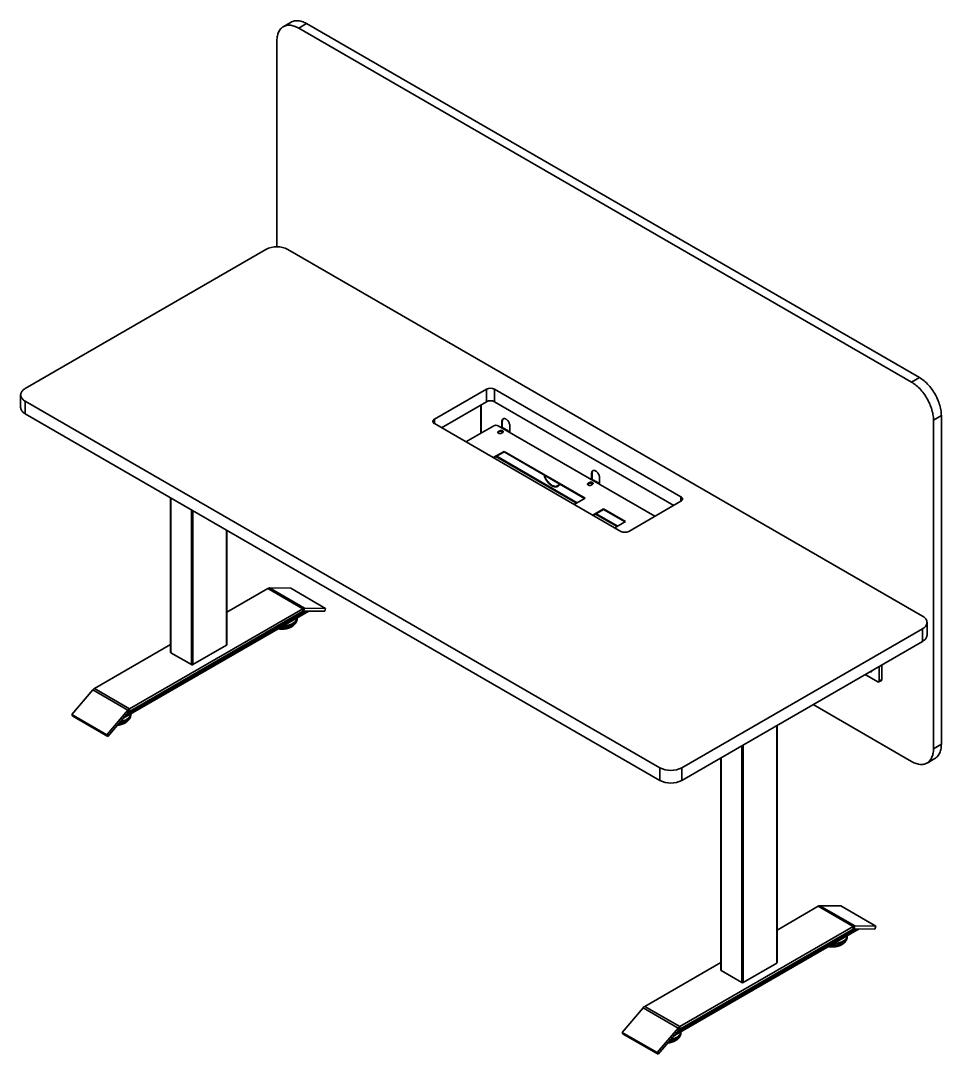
# Model space of a CAD drawing. Header units: millimetres. Extents: x -431 to 3717, y -325 to 2729.
# Drawn here: x 2230 to 3717, y 121 to 1790 of the extents above; entities that cross this region are included whole.
import ezdxf

# ---------------------------------------------------------------- set-up
doc = ezdxf.new("R2010")
doc.units = ezdxf.units.MM

# ---------------------------------------------------------------- blocks, each defined once
blk = doc.blocks.new('Drawing View3')
at = {"color": 7, "linetype": 'Continuous', "lineweight": 35}
for p, q in [((-1027.2, 1196.2), (-1039.9, 1188.8)), ((-1014.9, 1186.4), (-1002.2, 1193.7)), ((-25, 614.9), (-1014.9, 1186.4)), ((-12.3, 622.2), (-1002.2, 1193.7)), ((-1050.3, 1165.9), (-1050.3, 833.4)), ((-1068, 829.1), (-1456.9, 604.6)), ((-7.3, 237.2), (-1032.6, 829.1)), ((-25, 614.9), (-12.3, 622.2)), ((-711.6, 603.8), (-795.7, 555.2)), ((-711.6, 603.8), (-711.6, 583.4)), ((-397.6, 429.9), (-698.9, 603.8)), ((-698.9, 603.8), (-698.9, 583.4)), ((-1464.2, 594.4), (-1464.2, 574)), ((-1456.9, 584.2), (-431.6, -7.7)), ((-1456.9, 584.2), (-1456.9, 563.8)), ((-711.6, 583.4), (-784.4, 541.3)), ((-720.6, 578.2), (-720.6, 532.6)), ((-720.3, 578.4), (-720.3, 532.7)), ((-409, 416), (-698.9, 583.4)), ((-1456.9, 563.8), (-431.6, -28.1)), ((-795.7, 555.2), (-795.7, 547.9)), ((-686.1, 551.9), (-686.7, 551.6)), ((-686.7, 541.9), (-686.7, 551.6)), ((-686.1, 541.9), (-686.1, 551.9)), ((10.4, 553.6), (23.1, 561)), ((10.4, 22.9), (10.4, 553.6)), ((23.1, 30.2), (23.1, 561)), ((-795.7, 547.9), (-494.5, 374)), ((-699.9, 544.5), (-744.9, 518.5)), ((-439.7, 398.3), (-692.9, 544.5)), ((-690.4, 536.5), (-692.5, 535.3)), ((-692.5, 534.5), (-690.4, 535.7)), ((-692.5, 534.5), (-692.5, 535.3)), ((-690.4, 535.7), (-690.4, 536.5)), ((-686.9, 541.8), (-687.6, 541.4)), ((-686.9, 541.8), (-685.2, 540.8)), ((-684.4, 540.8), (-686.1, 541.9)), ((-683.7, 539.9), (-685.2, 540.8)), ((-683.7, 539.9), (-681.6, 538.7)), ((-680.8, 538.8), (-682.9, 540)), ((-680.2, 537.9), (-681.6, 538.7)), ((-680.2, 537.9), (-678.1, 536.7)), ((-677.3, 536.8), (-679.4, 538)), ((-676.7, 535.9), (-678.1, 536.7)), ((-676.7, 535.9), (-674.9, 534.8)), ((-674.1, 534.9), (-675.9, 535.9)), ((-675.5, 534.5), (-674.9, 534.8)), ((-675, 534.1), (-674.9, 534.2)), ((-674.9, 534.2), (-674.9, 534.8)), ((-674.9, 534.2), (-674.3, 533.9)), ((-674.3, 533.9), (-674, 534.1)), ((-674, 544.3), (-674, 533.7)), ((-687.6, 532.4), (-685.4, 533.7)), ((-674, 533.7), (-674.3, 533.9)), ((-683.3, 503.1), (-700.7, 493)), ((-700, 492.6), (-683.3, 502.2)), ((-552.5, 427.5), (-683.3, 503.1)), ((-683.3, 502.2), (-683.3, 503.1)), ((-683.3, 502.2), (-553.2, 427.1)), ((-566.3, 419.6), (-696.4, 494.7)), ((-565.1, 420.3), (-695.2, 495.4)), ((-541.2, 468.3), (-541.8, 467.9)), ((-541.8, 458.2), (-541.8, 467.9)), ((-541.2, 458.2), (-541.2, 468.3)), ((-545.4, 452.8), (-547.5, 451.6)), ((-547.5, 450.8), (-545.4, 452)), ((-547.5, 450.8), (-547.5, 451.6)), ((-545.4, 452), (-545.4, 452.8)), ((-542, 458.1), (-542.6, 457.7)), ((-542, 458.1), (-540.2, 457.1)), ((-539.4, 457.2), (-541.2, 458.2)), ((-538.8, 456.3), (-540.2, 457.1)), ((-538.8, 456.3), (-536.7, 455)), ((-535.9, 455.1), (-538, 456.3)), ((-535.2, 454.2), (-536.7, 455)), ((-535.2, 454.2), (-533.1, 453)), ((-532.3, 453.1), (-534.4, 454.3)), ((-531.7, 452.2), (-533.1, 453)), ((-531.7, 452.2), (-529.9, 451.2)), ((-529.1, 451.2), (-530.9, 452.3)), ((-530.6, 450.8), (-529.9, 451.2)), ((-529.9, 450.5), (-529.9, 451.2)), ((-529, 460.6), (-529, 450)), ((-606.8, 447.9), (-606.8, 448.8)), ((-605.4, 448), (-605.4, 447.1)), ((-605.4, 447.1), (-604.8, 447.5)), ((-604.8, 447.7), (-604.8, 447.5)), ((-597.1, 447.4), (-596.5, 447.8)), ((-542.6, 448.8), (-540.5, 450)), ((-530, 450.5), (-529.9, 450.5)), ((-529.9, 450.5), (-529.4, 450.2)), ((-529.4, 450.2), (-529, 450.4)), ((-529, 450), (-529.4, 450.2)), ((-1221.9, 428.1), (-1221.9, 178.6)), ((-1221.4, 427.9), (-1221.4, 178)), ((-569.9, 417.5), (-552.5, 427.5)), ((-481.8, 374), (-397.6, 422.6)), ((-397.6, 429.9), (-397.6, 422.6)), ((-1188.2, 158.8), (-1188.2, 408.7)), ((-1186.1, 407.5), (-1186.1, 158.8)), ((-522.5, 410.2), (-539.9, 400.2)), ((-539.2, 399.7), (-522.5, 409.4)), ((-500.8, 381.9), (-535.5, 401.9)), ((-499.7, 382.5), (-534.4, 402.5)), ((-487.1, 389.8), (-522.5, 410.2)), ((-522.5, 409.4), (-522.5, 410.2)), ((-522.5, 409.4), (-487.8, 389.4)), ((-504.5, 379.7), (-487.1, 389.8)), ((-1131.6, 190.2), (-1131.6, 376)), ((-1131.2, 190.8), (-1131.2, 375.8)), ((-1131.2, 243.5), (-1064.7, 281.9)), ((-1008.2, 249.2), (-1064.7, 281.9)), ((-1005.6, 250), (-1062.2, 282.7)), ((-1062.2, 282.7), (-1028, 282.3)), ((-971.5, 249.6), (-1028, 282.3)), ((-1297.7, 72.8), (-998.8, 245.3)), ((-1293.1, 78.1), (-1003.4, 245.4)), ((-1288.3, 87.5), (-1008.2, 249.2)), ((-1288.3, 83.4), (-1008.2, 245.1)), ((-1017.7, 232.9), (-1017.7, 234.4)), ((-1008.2, 245.1), (-1008.2, 249.2)), ((-1005.6, 250), (-1007.2, 245.4)), ((-1007.2, 245.4), (-973.1, 245.1)), ((-1005.6, 250), (-971.5, 249.6)), ((-971.5, 249.6), (-973.1, 245.1)), ((-1042.3, 218.7), (-1042.3, 220.2)), ((0, 206.6), (0, 227)), ((-396.2, -7.7), (-7.3, 216.8)), ((-7.3, 216.8), (-7.3, 196.4)), ((-1344.9, 120.2), (-1221.9, 191.2)), ((-1186.1, 158.8), (-1131.6, 190.2)), ((-396.2, -28.1), (-7.3, 196.4)), ((-1221.4, 178), (-1188.2, 158.8)), ((-77.3, 132.3), (-77.3, 156)), ((-73.1, 134.8), (-73.1, 158.4)), ((-79.4, 131.1), (-100, 142.9)), ((-89, 148.8), (-89, 149.2)), ((-77.3, 132.3), (-73.1, 134.8)), ((-1381.6, 78.2), (-1347.4, 118)), ((-1290.9, 85.3), (-1347.4, 118)), ((-1288.3, 87.5), (-1344.9, 120.2)), ((-77.9, 130.9), (-73.7, 133.4)), ((-1325, 45.5), (-1290.9, 85.3)), ((-1289.3, 82.6), (-1290.9, 85.3)), ((-1288.3, 87.5), (-1288.3, 83.4)), ((-184.1, 94.3), (-25, 2.5)), ((-1325, 45.5), (-1381.6, 78.2)), ((-1380, 75.5), (-1381.6, 78.2)), ((-1323.4, 42.8), (-1380, 75.5)), ((-1323.4, 42.8), (-1289.3, 82.6)), ((-1286.4, 77.7), (-1286.4, 79.3)), ((-242.8, -322.9), (-242.8, 60.5)), ((-242.3, -322.3), (-242.3, 60.7)), ((-1323.4, 42.8), (-1325, 45.5)), ((-299.4, -354.3), (-299.4, 27.8)), ((-297.2, 29), (-297.2, -354.3)), ((10.4, 22.9), (23.1, 30.2)), ((-333, 8.4), (-333, -334.5)), ((-332.6, 8.6), (-332.6, -335.1)), ((0, 0), (12.7, 7.3)), ((-431.6, -7.7), (-431.6, -28.1)), ((-396.2, -7.7), (-396.2, -28.1)), ((-175.9, -231.2), (-242.3, -269.6)), ((-175.9, -231.2), (-119.3, -263.9)), ((-173.3, -230.5), (-116.8, -263.1)), ((-139.2, -230.8), (-173.3, -230.5)), ((-139.2, -230.8), (-82.6, -263.5)), ((-119.3, -263.9), (-399.5, -425.6)), ((-119.3, -268), (-119.3, -263.9)), ((-116.8, -263.1), (-118.4, -267.7)), ((-82.6, -263.5), (-116.8, -263.1)), ((-84.2, -268.1), (-82.6, -263.5)), ((-408.9, -440.3), (-109.9, -267.8)), ((-114.5, -267.7), (-404.3, -435)), ((-119.3, -268), (-399.5, -429.7)), ((-128.8, -280.2), (-128.8, -278.7)), ((-84.2, -268.1), (-118.4, -267.7)), ((-153.5, -294.4), (-153.5, -292.9)), ((-333, -321.9), (-456, -392.9)), ((-297.2, -354.3), (-242.8, -322.9)), ((-332.6, -335.1), (-299.4, -354.3)), ((-458.6, -395.1), (-492.7, -434.9)), ((-458.6, -395.1), (-402, -427.8)), ((-456, -392.9), (-399.5, -425.6)), ((-402, -427.8), (-436.2, -467.6)), ((-400.4, -430.5), (-434.6, -470.3)), ((-400.4, -430.5), (-402, -427.8)), ((-399.5, -425.6), (-399.5, -429.7)), ((-397.5, -435.4), (-397.5, -433.8)), ((-492.7, -434.9), (-436.2, -467.6)), ((-492.7, -434.9), (-491.1, -437.6)), ((-491.1, -437.6), (-434.6, -470.3)), ((-436.2, -467.6), (-434.6, -470.3))]:
    blk.add_line(p, q, dxfattribs=at)
at = {"color": 7, "linetype": 'Continuous', "lineweight": 35, "flags": 128}
for points in [[(-1014.9, 1186.4), (-1016.9, 1187.4), (-1018.8, 1188.3), (-1020.7, 1189.1), (-1022.5, 1189.8), (-1024.4, 1190.3), (-1026.2, 1190.7), (-1028, 1191), (-1029.8, 1191.2), (-1031.5, 1191.2), (-1033.2, 1191), (-1034.8, 1190.8), (-1036.3, 1190.4), (-1037.8, 1189.9), (-1039.3, 1189.2), (-1040.6, 1188.4), (-1041.9, 1187.5), (-1043.1, 1186.5), (-1044.2, 1185.3), (-1045.2, 1184.1), (-1046.2, 1182.7), (-1047, 1181.2), (-1047.8, 1179.6), (-1048.5, 1177.9), (-1049, 1176.1), (-1049.5, 1174.2), (-1049.8, 1172.3), (-1050.1, 1170.2), (-1050.3, 1168.1), (-1050.3, 1165.9)], [(-1002.2, 1193.7), (-1004.1, 1194.8), (-1006, 1195.7), (-1007.9, 1196.5), (-1009.8, 1197.1), (-1011.7, 1197.7), (-1013.5, 1198.1), (-1015.3, 1198.4), (-1017.1, 1198.5), (-1018.8, 1198.5), (-1020.4, 1198.4), (-1022.1, 1198.1), (-1023.6, 1197.7), (-1025.1, 1197.2), (-1026.5, 1196.6), (-1027.2, 1196.2)], [(23.1, 561), (23, 563.2), (22.9, 565.5), (22.6, 567.9), (22.3, 570.2), (21.8, 572.7), (21.2, 575.1), (20.6, 577.6), (19.8, 580), (19, 582.5), (18, 585), (17, 587.4), (15.9, 589.9), (14.7, 592.3), (13.4, 594.7), (12, 597), (10.6, 599.3), (9.1, 601.6), (7.6, 603.7), (6, 605.9), (4.3, 607.9), (2.6, 609.9), (0.8, 611.8), (-1, 613.6), (-2.8, 615.3), (-4.7, 616.9), (-6.6, 618.4), (-8.4, 619.8), (-10.4, 621.1), (-12.3, 622.2)], [(-1456.9, 604.6), (-1458.2, 603.8), (-1459.4, 602.9), (-1460.5, 602), (-1461.5, 601), (-1462.3, 599.9), (-1463, 598.9), (-1463.5, 597.8), (-1463.9, 596.7), (-1464.1, 595.5), (-1464.2, 594.4), (-1464.1, 593.3), (-1463.9, 592.2), (-1463.5, 591), (-1463, 590), (-1462.3, 588.9), (-1461.5, 587.9), (-1460.5, 586.9), (-1459.4, 585.9), (-1458.2, 585), (-1456.9, 584.2)], [(10.4, 553.6), (10.3, 555.9), (10.2, 558.2), (9.9, 560.5), (9.5, 562.9), (9.1, 565.3), (8.5, 567.7), (7.8, 570.2), (7.1, 572.7), (6.2, 575.1), (5.3, 577.6), (4.3, 580.1), (3.1, 582.5), (1.9, 584.9), (0.7, 587.3), (-0.7, 589.7), (-2.1, 592), (-3.6, 594.2), (-5.2, 596.4), (-6.8, 598.5), (-8.4, 600.6), (-10.2, 602.5), (-11.9, 604.4), (-13.7, 606.2), (-15.5, 607.9), (-17.4, 609.5), (-19.3, 611), (-21.2, 612.4), (-23.1, 613.7), (-25, 614.9)], [(-1464.2, 574), (-1464.1, 572.9), (-1463.9, 571.7), (-1463.5, 570.6), (-1463, 569.5), (-1462.3, 568.5), (-1461.5, 567.4), (-1460.5, 566.5), (-1459.4, 565.5), (-1458.2, 564.6), (-1456.9, 563.8)], [(-795.7, 555.2), (-796.5, 554.7), (-797.2, 554.1), (-797.7, 553.5), (-798.1, 552.9), (-798.3, 552.2), (-798.4, 551.5), (-798.3, 550.9), (-798.1, 550.2), (-797.7, 549.6), (-797.2, 549), (-796.5, 548.4), (-795.7, 547.9)], [(-686.7, 551.6), (-686.7, 552.5), (-686.5, 553.3), (-686.3, 554.1), (-685.9, 554.7), (-685.5, 555.2), (-685, 555.7), (-684.4, 556), (-683.8, 556.1), (-683.1, 556.2), (-682.3, 556.1), (-681.5, 555.9), (-680.7, 555.5), (-679.9, 555.1), (-679.2, 554.5), (-678.4, 553.8), (-677.6, 553), (-676.9, 552.2), (-676.3, 551.3), (-675.7, 550.3), (-675.2, 549.3), (-674.8, 548.3), (-674.4, 547.2), (-674.2, 546.2), (-674, 545.2), (-674, 544.3)], [(-692.5, 535.3), (-693, 535), (-693.3, 534.6), (-693.5, 534.2), (-693.5, 533.8), (-693.4, 533.3), (-693.2, 532.9), (-692.8, 532.6), (-692.2, 532.3), (-691.6, 532.1), (-690.9, 531.9), (-690.2, 531.8), (-689.5, 531.9), (-688.8, 532), (-688.1, 532.2), (-687.6, 532.4)], [(-685.4, 533.7), (-685, 534), (-684.6, 534.4), (-684.5, 534.8), (-684.4, 535.2), (-684.5, 535.6), (-684.8, 536), (-685.2, 536.4), (-685.7, 536.7), (-686.3, 536.9), (-687, 537), (-687.7, 537.1), (-688.5, 537.1), (-689.2, 537), (-689.8, 536.8), (-690.4, 536.5)], [(-690.4, 535.7), (-689.8, 536), (-689.2, 536.2), (-688.5, 536.3), (-687.7, 536.3), (-687, 536.2), (-686.3, 536.1), (-685.7, 535.8), (-685.2, 535.5), (-684.8, 535.2), (-684.5, 534.8), (-684.5, 534.7)], [(-684.7, 534.3), (-685, 534.6), (-685.6, 535)], [(-541.8, 467.9), (-541.7, 468.8), (-541.6, 469.7), (-541.3, 470.4), (-541, 471), (-540.5, 471.6), (-540, 472), (-539.4, 472.3), (-538.8, 472.4), (-538.1, 472.5), (-537.4, 472.4), (-536.6, 472.2), (-535.8, 471.8), (-535, 471.4), (-534.2, 470.8), (-533.4, 470.1), (-532.7, 469.4), (-532, 468.5), (-531.3, 467.6), (-530.7, 466.6), (-530.2, 465.6), (-529.8, 464.6), (-529.5, 463.6), (-529.2, 462.5), (-529.1, 461.5), (-529, 460.6)], [(-594.3, 450.8), (-594.5, 450.3), (-595, 449.4), (-595.6, 448.6), (-596.3, 448), (-597.1, 447.4), (-598, 447), (-598.9, 446.8), (-599.9, 446.6), (-600.9, 446.6), (-602, 446.8), (-603.1, 447), (-604.2, 447.4), (-605.4, 448)], [(-547.5, 451.6), (-548, 451.3), (-548.3, 450.9), (-548.5, 450.5), (-548.6, 450.1), (-548.5, 449.7), (-548.2, 449.3), (-547.8, 448.9), (-547.3, 448.6), (-546.7, 448.4), (-546, 448.2), (-545.3, 448.2), (-544.5, 448.2), (-543.8, 448.3), (-543.2, 448.5), (-542.6, 448.8)], [(-540.5, 450), (-540, 450.3), (-539.7, 450.7), (-539.5, 451.1), (-539.5, 451.5), (-539.6, 451.9), (-539.8, 452.3), (-540.2, 452.7), (-540.8, 453), (-541.4, 453.2), (-542, 453.4), (-542.8, 453.4), (-543.5, 453.4), (-544.2, 453.3), (-544.9, 453.1), (-545.4, 452.8)], [(-545.4, 452), (-544.9, 452.3), (-544.2, 452.5), (-543.5, 452.6), (-542.8, 452.6), (-542, 452.5), (-541.4, 452.4), (-540.8, 452.2), (-540.2, 451.9), (-539.8, 451.5), (-539.6, 451.1), (-539.5, 451)], [(-539.7, 450.6), (-540.1, 450.9), (-540.6, 451.3)], [(-605.4, 447.1), (-604.2, 446.6), (-603.1, 446.2), (-602, 445.9), (-600.9, 445.7), (-599.9, 445.7), (-598.8, 445.8), (-597.9, 446), (-597, 446.4), (-596.2, 446.8), (-595.5, 447.4), (-594.8, 448.1), (-594.2, 449), (-593.7, 449.9), (-593.5, 450.4)], [(-397.6, 422.6), (-396.9, 423.1), (-396.2, 423.6), (-395.7, 424.2), (-395.3, 424.9), (-395.1, 425.6), (-395, 426.2), (-395.1, 426.9), (-395.3, 427.6), (-395.7, 428.2), (-396.2, 428.8), (-396.9, 429.4), (-397.6, 429.9)], [(-1017.7, 234.4), (-1017.8, 233.6), (-1018.1, 232.5), (-1018.6, 231.5), (-1019.2, 230.5), (-1019.9, 229.5), (-1020.7, 228.5), (-1021.7, 227.6), (-1022.8, 226.7), (-1024, 225.8), (-1025.3, 225.1), (-1026.7, 224.3), (-1028.2, 223.7), (-1029.8, 223.1), (-1031.4, 222.6), (-1033.1, 222.2), (-1034.9, 221.8), (-1036.7, 221.5), (-1038.6, 221.3), (-1040.4, 221.2), (-1040.6, 221.2)], [(-7.3, 216.8), (-6, 217.7), (-4.8, 218.5), (-3.7, 219.5), (-2.7, 220.5), (-1.9, 221.5), (-1.2, 222.6), (-0.7, 223.7), (-0.3, 224.8), (-0.1, 225.9), (0, 227), (-0.1, 228.2), (-0.3, 229.3), (-0.7, 230.4), (-1.2, 231.5), (-1.9, 232.6), (-2.7, 233.6), (-3.7, 234.6), (-4.8, 235.5), (-6, 236.4), (-7.3, 237.2)], [(-1044.8, 218.8), (-1044.2, 218.8), (-1042.3, 218.7)], [(-1042.3, 218.7), (-1040.4, 218.8), (-1038.6, 218.9), (-1036.7, 219.1), (-1034.9, 219.4), (-1033.1, 219.7), (-1031.4, 220.2), (-1029.8, 220.7), (-1028.2, 221.2), (-1026.7, 221.9), (-1025.3, 222.6), (-1024, 223.4), (-1022.8, 224.2), (-1021.7, 225.1), (-1020.7, 226), (-1019.9, 227), (-1019.2, 228), (-1018.6, 229), (-1018.1, 230.1), (-1017.8, 231.2), (-1017.7, 232.2), (-1017.7, 232.9)], [(-7.3, 196.4), (-6, 197.2), (-4.8, 198.1), (-3.7, 199.1), (-2.7, 200.1), (-1.9, 201.1), (-1.2, 202.2), (-0.7, 203.2), (-0.3, 204.4), (-0.1, 205.5), (0, 206.6)], [(-91.8, 147.6), (-91.6, 147.5), (-91.1, 147.2), (-90.6, 147.1), (-90.2, 147.1), (-89.8, 147.2), (-89.4, 147.5), (-89.2, 147.8), (-89, 148.3), (-89, 148.8)], [(-1305.2, 64), (-1303.6, 64.2), (-1301.8, 64.6), (-1300.1, 65), (-1298.5, 65.5), (-1296.9, 66.1), (-1295.4, 66.8), (-1294, 67.5), (-1292.7, 68.3), (-1291.5, 69.1), (-1290.4, 70), (-1289.4, 70.9), (-1288.6, 71.9), (-1287.9, 72.9), (-1287.3, 73.9), (-1286.8, 75), (-1286.6, 76), (-1286.4, 77.1), (-1286.4, 77.7)], [(-1286.4, 79.3), (-1286.6, 78.5), (-1286.8, 77.4), (-1287.3, 76.4), (-1287.9, 75.3), (-1288.6, 74.3), (-1289.4, 73.4), (-1290.4, 72.4), (-1291.5, 71.6), (-1292.7, 70.7), (-1294, 69.9), (-1295.4, 69.2), (-1296.9, 68.6), (-1298.5, 68), (-1300.1, 67.5), (-1301.8, 67), (-1302.8, 66.8)], [(-25, 2.5), (-23.1, 1.4), (-21.2, 0.5), (-19.3, -0.3), (-17.4, -1), (-15.5, -1.5), (-13.7, -1.9), (-11.9, -2.2), (-10.2, -2.3), (-8.4, -2.3), (-6.8, -2.2), (-5.2, -1.9), (-3.6, -1.6), (-2.1, -1), (-0.7, -0.4), (0.7, 0.4), (1.9, 1.3), (3.1, 2.3), (4.3, 3.5), (5.3, 4.8), (6.2, 6.1), (7.1, 7.6), (7.8, 9.2), (8.5, 10.9), (9.1, 12.7), (9.5, 14.6), (9.9, 16.6), (10.2, 18.6), (10.3, 20.7), (10.4, 22.9)], [(12.7, 7.3), (13.4, 7.8), (14.7, 8.7), (15.9, 9.7), (17, 10.8), (18, 12.1), (19, 13.5), (19.8, 15), (20.6, 16.6), (21.2, 18.3), (21.8, 20.1), (22.3, 21.9), (22.6, 23.9), (22.9, 25.9), (23, 28.1), (23.1, 30.2)], [(-153.5, -294.4), (-151.6, -294.4), (-149.7, -294.2), (-147.9, -294), (-146.1, -293.8), (-144.3, -293.4), (-142.6, -293), (-140.9, -292.4), (-139.4, -291.9), (-137.9, -291.2), (-136.5, -290.5), (-135.1, -289.7), (-133.9, -288.9), (-132.9, -288), (-131.9, -287.1), (-131, -286.1), (-130.3, -285.1), (-129.8, -284.1), (-129.3, -283), (-129, -282), (-128.9, -280.9), (-128.8, -280.2)], [(-128.9, -278.7), (-129, -279.5), (-129.3, -280.6), (-129.8, -281.6), (-130.3, -282.7), (-131, -283.7), (-131.9, -284.6), (-132.9, -285.6), (-133.9, -286.4), (-135.1, -287.3), (-136.5, -288), (-137.9, -288.8), (-139.4, -289.4), (-140.9, -290), (-142.6, -290.5), (-144.3, -290.9), (-146.1, -291.3), (-147.9, -291.6), (-149.7, -291.8), (-151.6, -291.9), (-151.8, -291.9)], [(-155.9, -294.3), (-155.4, -294.3), (-153.5, -294.4)], [(-397.6, -433.8), (-397.7, -434.6), (-398, -435.7), (-398.5, -436.7), (-399, -437.8), (-399.7, -438.8), (-400.6, -439.7), (-401.6, -440.7), (-402.6, -441.6), (-403.8, -442.4), (-405.2, -443.2), (-406.6, -443.9), (-408.1, -444.5), (-409.6, -445.1), (-411.3, -445.6), (-413, -446.1), (-414, -446.3)], [(-416.4, -449.1), (-414.8, -448.9), (-413, -448.5), (-411.3, -448.1), (-409.6, -447.6), (-408.1, -447), (-406.6, -446.3), (-405.2, -445.6), (-403.8, -444.8), (-402.6, -444), (-401.6, -443.1), (-400.6, -442.2), (-399.7, -441.2), (-399, -440.2), (-398.5, -439.2), (-398, -438.1), (-397.7, -437.1), (-397.6, -436), (-397.5, -435.4)]]:
    blk.add_lwpolyline(points, dxfattribs=at)
at = {"color": 7, "linetype": 'Continuous', "lineweight": 35}
for centre, radius, start, end in [((-1050.3, 795), 38.4, 62.6097, 117.3903), ((-705.2, 591.5), 13.8, 62.6097, 117.3903), ((-705.2, 571.1), 13.8, 62.6097, 117.3903), ((-681.4, 552.3), 4.71, 131.2289, 184.8275), ((-696.4, 537.7), 7.65, 62.4805, 117.5195), ((-691.6, 532.7), 2.02, 116.7548, 157.1641), ((-689, 528.3), 7.53, 63.027, 101.5624), ((-688.5, 530.3), 6.08, 60.9792, 78.7092), ((-686.5, 541.1), 0.805, 65.6929, 125.6176), ((-687.1, 532.9), 3.13, 34.9721, 61.8242), ((-684.7, 540.2), 0.699, 350.786, 129.2033), ((-683.3, 539.3), 0.805, 65.6929, 125.6176), ((-681.2, 538.2), 0.699, 350.786, 129.2033), ((-679.7, 537.3), 0.805, 65.6929, 125.6176), ((-677.6, 536.1), 0.699, 350.786, 129.2033), ((-676.2, 535.2), 0.805, 65.6929, 125.6176), ((-674.4, 534.3), 0.724, 49.7334, 128.4989), ((-674.7, 533.9), 0.349, 350.786, 129.2033), ((-536.5, 468.7), 4.71, 131.2289, 184.8275), ((-589.6, 472.6), 30.1, 194.8627, 235.1681), ((-590.4, 472.2), 28.6, 195.6186, 235.0075), ((-593.3, 468.1), 23.6, 226.2937, 235.268), ((-599.9, 453.5), 6.6, 300.5709, 334.6219), ((-546.6, 449), 2.02, 116.7548, 157.1641), ((-544, 444.6), 7.53, 63.027, 101.5624), ((-543.6, 446.6), 6.08, 60.9792, 78.7092), ((-541.5, 457.4), 0.805, 65.6929, 125.6176), ((-542.1, 449.2), 3.13, 34.9721, 61.8242), ((-539.8, 456.5), 0.699, 350.786, 129.2033), ((-538.3, 455.6), 0.805, 65.6929, 125.6176), ((-536.2, 454.5), 0.699, 350.786, 129.2033), ((-534.8, 453.6), 0.805, 65.6929, 125.6176), ((-532.7, 452.5), 0.699, 350.786, 129.2033), ((-531.2, 451.5), 0.805, 65.6929, 125.6176), ((-529.5, 450.6), 0.724, 49.7334, 128.4989), ((-529.7, 450.2), 0.349, 350.786, 129.2033), ((-599.9, 455.2), 9.16, 237.4542, 293.0027), ((-488.2, 386.3), 13.8, 242.6097, 297.3903), ((-1062, 277.5), 5.13, 91.5529, 121.8576), ((-1005.5, 244.9), 5.13, 91.5529, 121.8576), ((-1007.2, 243.5), 1.92, 91.5529, 121.8576), ((-947.4, 218), 94.9, 179.5756, 181.1074), ((-1037.2, 246.6), 20.3, 295.205, 304.7896), ((-1131.9, 190.9), 0.754, 294.3747, 354.3052), ((-1221.1, 178.7), 0.754, 185.6948, 245.6253), ((-1187.1, 160.8), 2.31, 242.6097, 297.3903), ((-74.5, 134.6), 1.44, 304.0564, 7.2558), ((-1339.7, 111.5), 10.2, 120.9371, 140.0881), ((-78.6, 132.1), 1.31, 230.7967, 9.214), ((-1283.1, 78.8), 10.2, 120.9371, 140.0881), ((-1305.9, 91.4), 20.3, 295.205, 304.7896), ((-1286.3, 80.2), 3.81, 120.9371, 140.0881), ((-413.9, 26.4), 38.4, 242.6097, 297.3903), ((-413.9, 6), 38.4, 242.6097, 297.3903), ((-173.2, -235.6), 5.13, 91.5529, 121.8576), ((-116.6, -268.2), 5.13, 91.5529, 121.8576), ((-148.3, -266.5), 20.3, 295.205, 304.7896), ((-118.3, -269.6), 1.92, 91.5529, 121.8576), ((-58.6, -295.1), 94.9, 179.5756, 181.1074), ((-243.1, -322.2), 0.754, 294.3747, 354.3052), ((-332.3, -334.5), 0.754, 185.6948, 245.6253), ((-298.3, -352.3), 2.31, 242.6097, 297.3903), ((-450.8, -401.6), 10.2, 120.9371, 140.0881), ((-394.2, -434.3), 10.2, 120.9371, 140.0881), ((-397.5, -432.9), 3.81, 120.9371, 140.0881), ((-417, -421.7), 20.3, 295.205, 304.7896)]:
    blk.add_arc(centre, radius, start, end, dxfattribs=at)
for points, knots in [([(-1042.3, 216.2), (-1042, 216.2), (-1041.1, 216.2), (-1039.6, 216.3), (-1037.8, 216.4), (-1036.1, 216.7), (-1034.4, 217), (-1032.7, 217.4), (-1031.1, 217.9), (-1029.5, 218.5), (-1028, 219.1), (-1026.5, 219.8), (-1025.2, 220.7), (-1023.9, 221.6), (-1022.7, 222.5), (-1021.6, 223.6), (-1020.6, 224.7), (-1019.8, 225.8), (-1019.1, 227), (-1018.5, 228.3), (-1018.1, 229.5), (-1017.8, 230.8), (-1017.7, 231.9), (-1017.7, 232.6), (-1017.7, 232.9)], [0, 0, 0, 0, 0.02595, 0.073762, 0.121634, 0.169602, 0.217712, 0.266007, 0.314523, 0.363288, 0.412314, 0.461581, 0.511025, 0.560478, 0.609711, 0.658455, 0.706432, 0.753421, 0.799299, 0.844056, 0.88778, 0.930625, 0.972786, 1, 1, 1, 1]), ([(-1048.4, 216.7), (-1048.3, 216.7), (-1047.6, 216.6), (-1046.4, 216.4), (-1044.6, 216.2), (-1043.3, 216.2), (-1042.5, 216.2), (-1042.3, 216.2)], [0, 0, 0, 0, 0.044881, 0.332398, 0.619337, 0.905924, 1, 1, 1, 1]), ([(-1307.6, 61.2), (-1307.3, 61.2), (-1306.3, 61.3), (-1304.8, 61.5), (-1303.1, 61.9), (-1301.4, 62.3), (-1299.8, 62.8), (-1298.2, 63.3), (-1296.7, 64), (-1295.2, 64.7), (-1293.9, 65.5), (-1292.6, 66.4), (-1291.4, 67.4), (-1290.3, 68.5), (-1289.3, 69.6), (-1288.5, 70.7), (-1287.8, 71.9), (-1287.2, 73.2), (-1286.8, 74.4), (-1286.5, 75.7), (-1286.4, 76.8), (-1286.4, 77.5), (-1286.4, 77.7)], [0, 0, 0, 0, 0.032552, 0.085386, 0.138375, 0.191567, 0.245003, 0.298715, 0.352713, 0.406976, 0.461435, 0.515903, 0.570129, 0.623816, 0.67666, 0.728414, 0.778944, 0.82824, 0.876399, 0.923589, 0.970026, 1, 1, 1, 1]), ([(-153.5, -296.9), (-153.1, -296.9), (-152.2, -296.9), (-150.8, -296.9), (-149, -296.7), (-147.3, -296.5), (-145.6, -296.1), (-143.9, -295.7), (-142.3, -295.2), (-140.7, -294.7), (-139.2, -294), (-137.7, -293.3), (-136.3, -292.5), (-135, -291.6), (-133.8, -290.6), (-132.7, -289.5), (-131.8, -288.4), (-131, -287.3), (-130.3, -286.1), (-129.7, -284.8), (-129.3, -283.6), (-129, -282.3), (-128.9, -281.2), (-128.9, -280.5), (-128.9, -280.3)], [0, 0, 0, 0, 0.02595, 0.073762, 0.121634, 0.169602, 0.217712, 0.266007, 0.314523, 0.363288, 0.412314, 0.461581, 0.511025, 0.560478, 0.609711, 0.658455, 0.706432, 0.753421, 0.799299, 0.844056, 0.88778, 0.930625, 0.972786, 1, 1, 1, 1]), ([(-159.5, -296.4), (-159.5, -296.4), (-158.8, -296.5), (-157.6, -296.7), (-155.8, -296.9), (-154.4, -296.9), (-153.7, -296.9), (-153.5, -296.9)], [0, 0, 0, 0, 0.044881, 0.332398, 0.619337, 0.905924, 1, 1, 1, 1]), ([(-418.8, -451.9), (-418.4, -451.9), (-417.5, -451.8), (-416, -451.6), (-414.3, -451.2), (-412.6, -450.8), (-411, -450.4), (-409.4, -449.8), (-407.9, -449.1), (-406.4, -448.4), (-405, -447.6), (-403.7, -446.7), (-402.5, -445.7), (-401.4, -444.6), (-400.5, -443.5), (-399.7, -442.4), (-399, -441.2), (-398.4, -440), (-398, -438.7), (-397.7, -437.5), (-397.6, -436.3), (-397.6, -435.7), (-397.6, -435.4)], [0, 0, 0, 0, 0.032552, 0.085386, 0.138375, 0.191567, 0.245003, 0.298715, 0.352713, 0.406976, 0.461435, 0.515903, 0.570129, 0.623816, 0.67666, 0.728414, 0.778944, 0.82824, 0.876399, 0.92359, 0.970026, 1, 1, 1, 1])]:
    blk.add_open_spline(points, degree=3, knots=knots, dxfattribs=at)

msp = doc.modelspace()

# ---------------------------------------------------------------- block references
at = {"color": 7, "linetype": 'Continuous', "lineweight": 35}
msp.add_blockref('Drawing View3', (3693.75, 591.02), dxfattribs=at)

doc.saveas('drawing.dxf')
